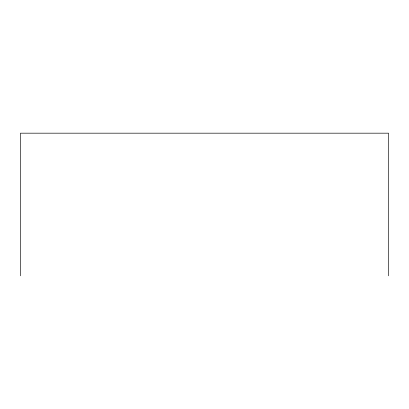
<?xml version="1.0" encoding="UTF-8"?>
<svg xmlns="http://www.w3.org/2000/svg" width="409" height="409" viewBox="0 0 409 409"><rect width="100%" height="100%" fill="white"/><g stroke="black" fill="none" stroke-linecap="round" stroke-linejoin="round"><path stroke-width="0.61" d="M388.55 275.819L388.55 133.181L20.45 133.181L20.45 275.819"/></g></svg>
